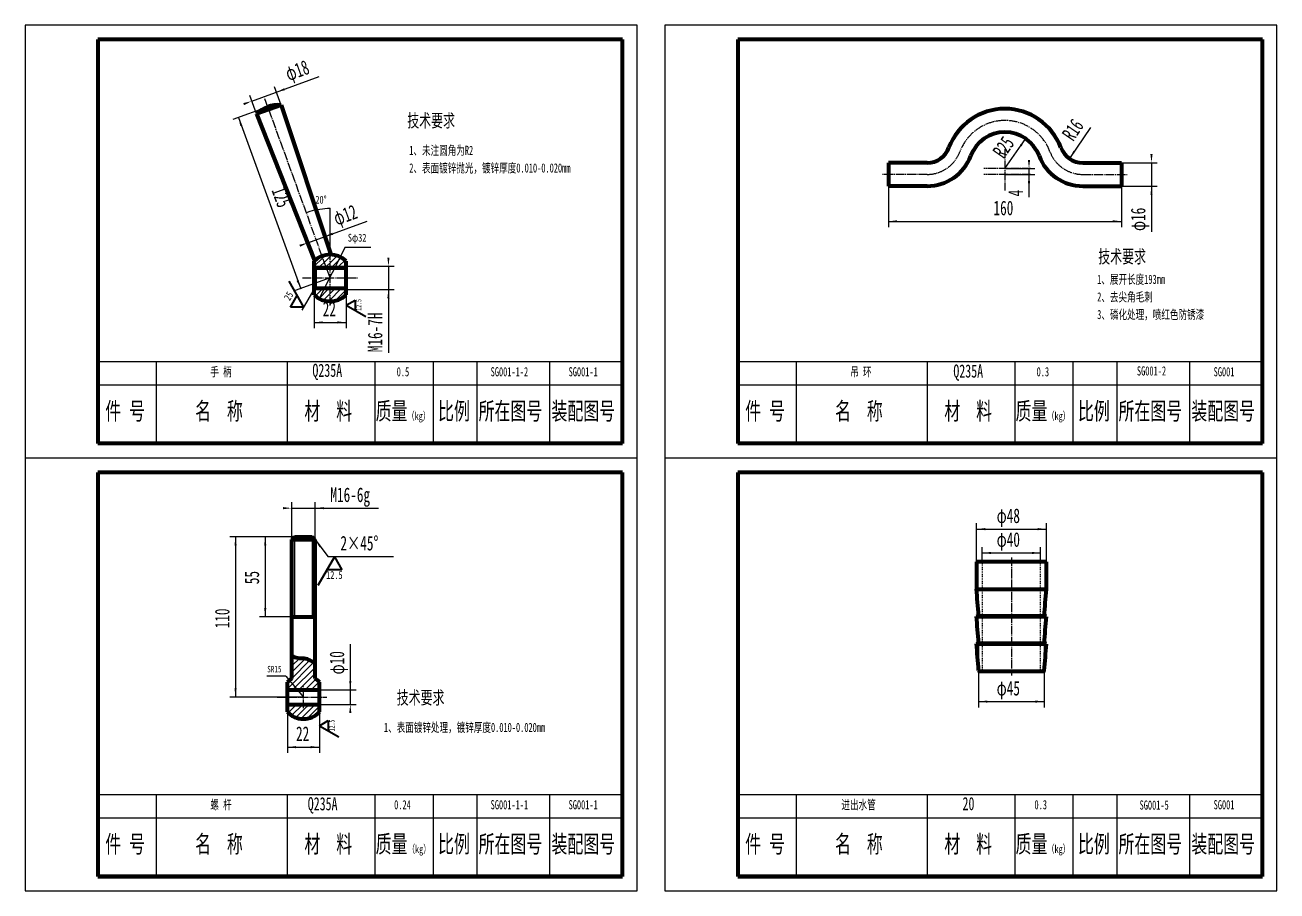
# Model space of a CAD drawing. Header units: millimetres. Extents: x 1710 to 11795, y -473 to 5548.
# Drawn here: x 6497 to 10793, y 2568 to 5538 of the extents above; entities that cross this region are included whole.
import ezdxf

# ---------------------------------------------------------------- set-up
doc = ezdxf.new("R2010")
doc.units = ezdxf.units.MM
doc.linetypes.add('EB_DASH', pattern=[6, 3, -3])
doc.linetypes.add('EB_DASHDOT', pattern=[39, 30, -3, 3, -3])
for name, color, linetype, lineweight in [('CAXA0', 7, 'Continuous', 70), ('CAXA1', 1, 'EB_DASHDOT', 25), ('CAXA3', 30, 'Continuous', 25), ('CAXA4', 3, 'Continuous', 25), ('CAXA5', 4, 'Continuous', 25)]:
    doc.layers.add(name, color=color, linetype=linetype, lineweight=lineweight)
doc.styles.add('标准', font='', dxfattribs={"width": 0.667})
doc.styles.get('标准').set_extended_font_data('FangSong_GB2312')
doc.dimstyles.new('标准', dxfattribs={"dimtxt": 50, "dimasz": 30, "dimexe": 20, "dimexo": 0, "dimgap": 2.5, "dimtad": 1, "dimdec": 1, "dimdsep": 46, "dimtxsty": '标准', "dimcen": 0, "dimdle": 0.15, "dimclrd": 3, "dimazin": 2, "dimtfac": 1, "dimtdec": 3, "dimtmove": 0, "dimatfit": 1, "dimfxl": 0, "dimtolj": 1, "dimtzin": 0, "dimarcsym": 0})

# ---------------------------------------------------------------- blocks, each defined once
blk = doc.blocks.new('*CAXBLOCK1417')
at = {"layer": 'CAXA0', "linetype": 'Continuous', "lineweight": 25}
for points in [[(7229.2, 5220.8), (7235.9, 5191.3), (7243, 5193.9)], [(7443, 4633.5), (7429.2, 4660.4), (7436.2, 4663)]]:
    blk.add_hatch(color=3, dxfattribs=at).paths.add_polyline_path(points, flags=0)
at = {"layer": 'CAXA0', "color": 0, "linetype": 'Continuous', "lineweight": 25}
for p, q in [((7330.2, 5257.6), (7210.4, 5214)), ((7544, 4670.3), (7424.2, 4626.7))]:
    blk.add_line(p, q, dxfattribs=at)
at = {"layer": 'CAXA0', "color": 3, "linetype": 'Continuous', "lineweight": 25}
blk.add_line((7229.2, 5220.8), (7443, 4633.5), dxfattribs=at)
at = {"layer": 'CAXA0', "color": 0, "linetype": 'Continuous', "lineweight": 25, "insert": (7389.4, 4988.3), "char_height": 50, "attachment_point": 1, "rotation": 290, "style": '标准'}
blk.add_mtext('\\fFangSong_GB2312|b0|i0|p34;125', dxfattribs=at)
blk = doc.blocks.new('CAXBLOCK15')
at = {"layer": 'CAXA0', "color": 0, "linetype": 'Continuous', "lineweight": 25}
for p, q in [((7489.2, 4710.3), (7518.7, 4739.8)), ((7518.7, 4739.8), (7527.5, 4748.5)), ((7524.3, 4724.2), (7544, 4743.8)), ((7544, 4743.8), (7550.2, 4750)), ((7544, 4722.6), (7567.9, 4746.6)), ((7552.8, 4710.3), (7582.8, 4740.2)), ((7574, 4710.3), (7595.4, 4731.6)), ((7489.1, 4710.1), (7489.2, 4710.3)), ((7505.4, 4705.3), (7510.4, 4710.3)), ((7510.4, 4710.3), (7524.3, 4724.2)), ((7526.6, 4705.3), (7530, 4708.7)), ((7530, 4708.7), (7531.6, 4710.3)), ((7531.6, 4710.3), (7544, 4722.6)), ((7547.8, 4705.3), (7552.8, 4710.3)), ((7569, 4705.3), (7574, 4710.3)), ((7590.3, 4705.3), (7595.3, 4710.3)), ((7595.3, 4710.3), (7599, 4714)), ((7489, 4625.2), (7494, 4630.3)), ((7493.3, 4608.3), (7515.3, 4630.3)), ((7494, 4630.3), (7499, 4635.3)), ((7506, 4599.8), (7536.5, 4630.3)), ((7515.3, 4630.3), (7520.3, 4635.3)), ((7521, 4593.6), (7544, 4616.6)), ((7536.5, 4630.3), (7541.5, 4635.3)), ((7544, 4616.6), (7557.7, 4630.3)), ((7544, 4595.3), (7578.9, 4630.3)), ((7557.7, 4630.3), (7562.7, 4635.3)), ((7562.2, 4592.4), (7599, 4629.1)), ((7578.9, 4630.3), (7583.9, 4635.3)), ((7539.1, 4590.4), (7544, 4595.3))]:
    blk.add_line(p, q, dxfattribs=at)
blk = doc.blocks.new('*CAXBLOCK1619')
at = {"layer": 'CAXA0', "linetype": 'Continuous', "lineweight": 25}
for points in [[(7524.5, 4811.6), (7553.9, 4818.3), (7551.4, 4825.4)], [(7468.1, 4791.1), (7441.2, 4777.3), (7438.6, 4784.4)]]:
    blk.add_hatch(color=3, dxfattribs=at).paths.add_polyline_path(points, flags=0)
at = {"layer": 'CAXA0', "color": 3, "linetype": 'Continuous', "lineweight": 25}
blk.add_line((7467.9, 4791), (7671.5, 4865.1), dxfattribs=at)
at = {"layer": 'CAXA0', "color": 0, "linetype": 'Continuous', "lineweight": 25}
for p, q in [((7546.8, 4750.2), (7517.6, 4830.4)), ((7490.4, 4729.7), (7461.2, 4809.9))]:
    blk.add_line(p, q, dxfattribs=at)
at = {"layer": 'CAXA0', "color": 0, "linetype": 'Continuous', "lineweight": 25, "insert": (7549.6, 4896.3), "char_height": 50, "attachment_point": 1, "rotation": 20, "style": '标准'}
blk.add_mtext('\\fFangSong_GB2312|b0|i0|p34;φ12', dxfattribs=at)
blk = doc.blocks.new('*CAXBLOCK1720')
at = {"layer": 'CAXA0', "linetype": 'Continuous', "lineweight": 25}
for points in [[(7359.7, 5307.5), (7389.1, 5314.2), (7386.6, 5321.2)], [(7275.6, 5276.9), (7248.7, 5263.1), (7246.1, 5270.1)]]:
    blk.add_hatch(color=3, dxfattribs=at).paths.add_polyline_path(points, flags=0)
at = {"layer": 'CAXA0', "color": 3, "linetype": 'Continuous', "lineweight": 25}
blk.add_line((7275.5, 5276.8), (7506.7, 5361), dxfattribs=at)
at = {"layer": 'CAXA0', "color": 0, "linetype": 'Continuous', "lineweight": 25}
for p, q in [((7291.6, 5232.9), (7268.8, 5295.7)), ((7375.7, 5263.5), (7352.8, 5326.3))]:
    blk.add_line(p, q, dxfattribs=at)
at = {"layer": 'CAXA0', "color": 0, "linetype": 'Continuous', "lineweight": 25, "insert": (7384.8, 5392.2), "char_height": 50, "attachment_point": 1, "rotation": 20, "style": '标准'}
blk.add_mtext('\\fFangSong_GB2312|b0|i0|p34;φ18', dxfattribs=at)
blk = doc.blocks.new('*CAXBLOCK1821')
at = {"layer": 'CAXA0', "linetype": 'Continuous', "lineweight": 25}
for points in [[(7489, 4517.7), (7519, 4514), (7519, 4521.5)], [(7599, 4517.7), (7569, 4514), (7569, 4521.5)]]:
    blk.add_hatch(color=3, dxfattribs=at).paths.add_polyline_path(points, flags=0)
at = {"layer": 'CAXA0', "color": 0, "linetype": 'Continuous', "lineweight": 25}
for p, q in [((7489, 4612.2), (7489, 4497.7)), ((7599, 4612.2), (7599, 4497.7))]:
    blk.add_line(p, q, dxfattribs=at)
at = {"layer": 'CAXA0', "color": 3, "linetype": 'Continuous', "lineweight": 25}
blk.add_line((7489, 4517.7), (7599, 4517.7), dxfattribs=at)
at = {"layer": 'CAXA0', "color": 0, "linetype": 'Continuous', "lineweight": 25, "insert": (7518.6, 4588.7), "char_height": 50, "attachment_point": 1, "style": '标准'}
blk.add_mtext('\\fFangSong_GB2312|b0|i0|p34;22', dxfattribs=at)
blk = doc.blocks.new('CAXBLOCK19')
at = {"layer": 'CAXA0', "color": 0, "linetype": 'Continuous', "lineweight": 25}
for p, q in [((7397.4, 3260.8), (7488.4, 3351.9)), ((7412.4, 3360.7), (7422.1, 3370.4)), ((7412.4, 3339.4), (7439.6, 3366.7)), ((7412.4, 3318.2), (7459.2, 3365)), ((7412.4, 3297), (7474.8, 3359.5)), ((7415.5, 3257.8), (7492.4, 3334.6)), ((7436.8, 3257.8), (7492.4, 3313.4)), ((7397.4, 3282), (7410, 3294.6)), ((7458, 3257.8), (7494.8, 3294.6)), ((7479.2, 3257.8), (7506.3, 3284.9)), ((7500.4, 3257.8), (7507.4, 3264.7)), ((7397.4, 3197.2), (7408, 3207.8)), ((7400.3, 3178.8), (7429.2, 3207.8)), ((7412.1, 3169.5), (7450.4, 3207.8)), ((7426.3, 3162.4), (7452.4, 3188.5)), ((7452.4, 3188.5), (7471.6, 3207.8)), ((7452.4, 3167.3), (7492.8, 3207.8)), ((7465.1, 3158.8), (7507.4, 3201.1)), ((7443.4, 3158.3), (7452.4, 3167.3))]:
    blk.add_line(p, q, dxfattribs=at)
blk = doc.blocks.new('*CAXBLOCK4245')
at = {"layer": 'CAXA0', "linetype": 'Continuous', "lineweight": 25}
for points in [[(7613.3, 3257.8), (7609.5, 3287.8), (7617, 3287.8)], [(7613.3, 3207.8), (7609.5, 3177.8), (7617, 3177.8)]]:
    blk.add_hatch(color=3, dxfattribs=at).paths.add_polyline_path(points, flags=0)
at = {"layer": 'CAXA0', "color": 3, "linetype": 'Continuous', "lineweight": 25}
blk.add_line((7613.3, 3414.2), (7613.3, 3207.6), dxfattribs=at)
at = {"layer": 'CAXA0', "color": 0, "linetype": 'Continuous', "lineweight": 25}
for p, q in [((7507.4, 3257.8), (7633.3, 3257.8)), ((7507.4, 3207.8), (7633.3, 3207.8))]:
    blk.add_line(p, q, dxfattribs=at)
at = {"layer": 'CAXA0', "color": 0, "linetype": 'Continuous', "lineweight": 25, "insert": (7542.3, 3310.4), "char_height": 50, "attachment_point": 1, "rotation": 90, "style": '标准'}
blk.add_mtext('\\fFangSong_GB2312|b0|i0|p34;φ10', dxfattribs=at)
blk = doc.blocks.new('*CAXBLOCK4346')
at = {"layer": 'CAXA0', "linetype": 'Continuous', "lineweight": 25}
for points in [[(7744.2, 4710.3), (7740.4, 4740.3), (7747.9, 4740.3)], [(7744.2, 4630.3), (7740.4, 4600.3), (7747.9, 4600.3)]]:
    blk.add_hatch(color=3, dxfattribs=at).paths.add_polyline_path(points, flags=0)
at = {"layer": 'CAXA0', "color": 0, "linetype": 'Continuous', "lineweight": 25}
for p, q in [((7599, 4710.3), (7764.2, 4710.3)), ((7599, 4630.3), (7764.2, 4630.3))]:
    blk.add_line(p, q, dxfattribs=at)
at = {"layer": 'CAXA0', "color": 3, "linetype": 'Continuous', "lineweight": 25}
blk.add_line((7744.2, 4710.4), (7744.2, 4413.1), dxfattribs=at)
at = {"layer": 'CAXA0', "color": 0, "linetype": 'Continuous', "lineweight": 25, "insert": (7673.2, 4415.6), "char_height": 50, "attachment_point": 1, "rotation": 90, "style": '标准'}
blk.add_mtext('\\fFangSong_GB2312|b0|i0|p34;M16-7H', dxfattribs=at)
blk = doc.blocks.new('*CAXBLOCK4548')
at = {"layer": 'CAXA0', "linetype": 'Continuous', "lineweight": 25}
blk.add_hatch(color=3, dxfattribs=at).paths.add_polyline_path([(9930.8, 5148.2), (9916.8, 5121.4), (9910.6, 5125.6)], flags=0)
at = {"layer": 'CAXA0', "color": 3, "linetype": 'Continuous', "lineweight": 25}
blk.add_line((9859.6, 5045.4), (9930.8, 5148.2), dxfattribs=at)
at = {"layer": 'CAXA0', "color": 0, "linetype": 'Continuous', "lineweight": 25, "insert": (9814.5, 5105), "char_height": 50, "attachment_point": 1, "rotation": 55.2705, "style": '标准'}
blk.add_mtext('\\fFangSong_GB2312|b0|i0|p34;R25', dxfattribs=at)
blk = doc.blocks.new('*CAXBLOCK4649')
at = {"layer": 'CAXA0', "linetype": 'Continuous', "lineweight": 25}
for points in [[(10362.4, 5065.4), (10358.7, 5095.4), (10366.2, 5095.4)], [(10362.4, 4985.4), (10358.7, 4955.4), (10366.2, 4955.4)]]:
    blk.add_hatch(color=3, dxfattribs=at).paths.add_polyline_path(points, flags=0)
at = {"layer": 'CAXA0', "color": 0, "linetype": 'Continuous', "lineweight": 25}
for p, q in [((10259.6, 5065.4), (10382.4, 5065.4)), ((10259.6, 4985.4), (10382.4, 4985.4))]:
    blk.add_line(p, q, dxfattribs=at)
at = {"layer": 'CAXA0', "color": 3, "linetype": 'Continuous', "lineweight": 25}
blk.add_line((10362.4, 5065.6), (10362.4, 4828.9), dxfattribs=at)
at = {"layer": 'CAXA0', "color": 0, "linetype": 'Continuous', "lineweight": 25, "insert": (10291.4, 4831.4), "char_height": 50, "attachment_point": 1, "rotation": 90, "style": '标准'}
blk.add_mtext('\\fFangSong_GB2312|b0|i0|p34;φ16', dxfattribs=at)
blk = doc.blocks.new('*CAXBLOCK4750')
at = {"layer": 'CAXA0', "linetype": 'Continuous', "lineweight": 25}
for points in [[(9459.6, 4864.4), (9489.6, 4860.7), (9489.6, 4868.2)], [(10259.6, 4864.4), (10229.6, 4860.7), (10229.6, 4868.2)]]:
    blk.add_hatch(color=3, dxfattribs=at).paths.add_polyline_path(points, flags=0)
at = {"layer": 'CAXA0', "color": 0, "linetype": 'Continuous', "lineweight": 25}
for p, q in [((9459.6, 4985.4), (9459.6, 4844.4)), ((10259.6, 4985.4), (10259.6, 4844.4))]:
    blk.add_line(p, q, dxfattribs=at)
at = {"layer": 'CAXA0', "color": 3, "linetype": 'Continuous', "lineweight": 25}
blk.add_line((9459.6, 4864.4), (10259.6, 4864.4), dxfattribs=at)
at = {"layer": 'CAXA0', "color": 0, "linetype": 'Continuous', "lineweight": 25, "insert": (9820.3, 4935.4), "char_height": 50, "attachment_point": 1, "style": '标准'}
blk.add_mtext('\\fFangSong_GB2312|b0|i0|p34;160', dxfattribs=at)
blk = doc.blocks.new('*CAXBLOCK8588')
at = {"layer": 'CAXA4', "linetype": 'Continuous', "lineweight": 25}
for points in [[(7219.6, 3782.8), (7215.8, 3752.8), (7223.3, 3752.8)], [(7219.6, 3232.8), (7215.8, 3262.8), (7223.3, 3262.8)]]:
    blk.add_hatch(color=3, dxfattribs=at).paths.add_polyline_path(points, flags=0)
at = {"layer": 'CAXA4', "color": 0, "linetype": 'Continuous', "lineweight": 25}
for p, q in [((7422.4, 3782.8), (7199.6, 3782.8)), ((7452.4, 3232.8), (7199.6, 3232.8))]:
    blk.add_line(p, q, dxfattribs=at)
at = {"layer": 'CAXA4', "color": 3, "linetype": 'Continuous', "lineweight": 25}
blk.add_line((7219.6, 3782.8), (7219.6, 3232.8), dxfattribs=at)
at = {"layer": 'CAXA4', "color": 0, "linetype": 'Continuous', "lineweight": 25, "insert": (7148.6, 3468.5), "char_height": 50, "attachment_point": 1, "rotation": 90, "style": '标准'}
blk.add_mtext('\\fFangSong_GB2312|b0|i0|p34;110', dxfattribs=at)
blk = doc.blocks.new('*CAXBLOCK8689')
at = {"layer": 'CAXA4', "linetype": 'Continuous', "lineweight": 25}
for points in [[(7321.4, 3782.8), (7317.6, 3752.8), (7325.1, 3752.8)], [(7321.4, 3507.8), (7317.6, 3537.8), (7325.1, 3537.8)]]:
    blk.add_hatch(color=3, dxfattribs=at).paths.add_polyline_path(points, flags=0)
at = {"layer": 'CAXA4', "color": 0, "linetype": 'Continuous', "lineweight": 25}
for p, q in [((7422.4, 3782.8), (7301.4, 3782.8)), ((7412.4, 3507.8), (7301.4, 3507.8))]:
    blk.add_line(p, q, dxfattribs=at)
at = {"layer": 'CAXA4', "color": 3, "linetype": 'Continuous', "lineweight": 25}
blk.add_line((7321.4, 3782.8), (7321.4, 3507.8), dxfattribs=at)
at = {"layer": 'CAXA4', "color": 0, "linetype": 'Continuous', "lineweight": 25, "insert": (7250.4, 3619.9), "char_height": 50, "attachment_point": 1, "rotation": 90, "style": '标准'}
blk.add_mtext('\\fFangSong_GB2312|b0|i0|p34;55', dxfattribs=at)
blk = doc.blocks.new('*CAXBLOCK8790')
at = {"layer": 'CAXA4', "linetype": 'Continuous', "lineweight": 25}
for points in [[(7412.4, 3880.7), (7382.4, 3876.9), (7382.4, 3884.4)], [(7492.4, 3880.7), (7522.4, 3876.9), (7522.4, 3884.4)]]:
    blk.add_hatch(color=3, dxfattribs=at).paths.add_polyline_path(points, flags=0)
at = {"layer": 'CAXA4', "color": 3, "linetype": 'Continuous', "lineweight": 25}
blk.add_line((7412.2, 3880.7), (7709.5, 3880.7), dxfattribs=at)
at = {"layer": 'CAXA4', "color": 0, "linetype": 'Continuous', "lineweight": 25}
for p, q in [((7412.4, 3772.8), (7412.4, 3900.7)), ((7492.4, 3772.8), (7492.4, 3900.7))]:
    blk.add_line(p, q, dxfattribs=at)
at = {"layer": 'CAXA4', "color": 0, "linetype": 'Continuous', "lineweight": 25, "insert": (7545, 3951.7), "char_height": 50, "attachment_point": 1, "style": '标准'}
blk.add_mtext('\\fFangSong_GB2312|b0|i0|p34;M16-6g', dxfattribs=at)
blk = doc.blocks.new('*CAXBLOCK8891')
at = {"layer": 'CAXA4', "linetype": 'Continuous', "lineweight": 25}
blk.add_hatch(color=3, dxfattribs=at).paths.add_polyline_path([(7492.4, 3772.8), (7507.6, 3746.6), (7513.5, 3751.2)], flags=0)
at = {"layer": 'CAXA4', "color": 3, "linetype": 'Continuous', "lineweight": 25}
for p, q in [((7492.4, 3772.8), (7536.6, 3714.7)), ((7536.6, 3714.7), (7761.8, 3714.7))]:
    blk.add_line(p, q, dxfattribs=at)
at = {"layer": 'CAXA4', "color": 0, "linetype": 'Continuous', "lineweight": 25, "insert": (7579.4, 3785.7), "char_height": 50, "attachment_point": 1, "style": '标准'}
blk.add_mtext('\\fFangSong_GB2312|b0|i0|p34;2×45{%%D}', dxfattribs=at)
blk = doc.blocks.new('*CAXBLOCK8992')
at = {"layer": 'CAXA4', "linetype": 'Continuous', "lineweight": 25}
for points in [[(7397.4, 3061), (7427.4, 3057.2), (7427.4, 3064.7)], [(7507.4, 3061), (7477.4, 3057.2), (7477.4, 3064.7)]]:
    blk.add_hatch(color=3, dxfattribs=at).paths.add_polyline_path(points, flags=0)
at = {"layer": 'CAXA4', "color": 0, "linetype": 'Continuous', "lineweight": 25}
for p, q in [((7507.4, 3283.7), (7507.4, 3041)), ((7397.4, 3181.8), (7397.4, 3041))]:
    blk.add_line(p, q, dxfattribs=at)
at = {"layer": 'CAXA4', "color": 3, "linetype": 'Continuous', "lineweight": 25}
blk.add_line((7397.4, 3061), (7507.4, 3061), dxfattribs=at)
at = {"layer": 'CAXA4', "color": 0, "linetype": 'Continuous', "lineweight": 25, "insert": (7427, 3132), "char_height": 50, "attachment_point": 1, "style": '标准'}
blk.add_mtext('\\fFangSong_GB2312|b0|i0|p34;22', dxfattribs=at)
blk = doc.blocks.new('*CAXBLOCK9093')
at = {"layer": 'CAXA4', "linetype": 'Continuous', "lineweight": 25}
for points in [[(9761.9, 3808.7), (9791.9, 3805), (9791.9, 3812.5)], [(10001.9, 3808.7), (9971.9, 3805), (9971.9, 3812.5)]]:
    blk.add_hatch(color=3, dxfattribs=at).paths.add_polyline_path(points, flags=0)
at = {"layer": 'CAXA4', "color": 0, "linetype": 'Continuous', "lineweight": 25}
for p, q in [((9761.9, 3696.2), (9761.9, 3828.7)), ((10001.9, 3696.2), (10001.9, 3828.7))]:
    blk.add_line(p, q, dxfattribs=at)
at = {"layer": 'CAXA4', "color": 3, "linetype": 'Continuous', "lineweight": 25}
blk.add_line((9761.9, 3808.7), (10001.9, 3808.7), dxfattribs=at)
at = {"layer": 'CAXA4', "color": 0, "linetype": 'Continuous', "lineweight": 25, "insert": (9831.2, 3879.7), "char_height": 50, "attachment_point": 1, "style": '标准'}
blk.add_mtext('\\fFangSong_GB2312|b0|i0|p34;φ48', dxfattribs=at)
blk = doc.blocks.new('*CAXBLOCK9194')
at = {"layer": 'CAXA4', "linetype": 'Continuous', "lineweight": 25}
for points in [[(9781.9, 3727.1), (9811.9, 3723.3), (9811.9, 3730.8)], [(9981.9, 3727.1), (9951.9, 3723.3), (9951.9, 3730.8)]]:
    blk.add_hatch(color=3, dxfattribs=at).paths.add_polyline_path(points, flags=0)
at = {"layer": 'CAXA4', "color": 0, "linetype": 'Continuous', "lineweight": 25}
for p, q in [((9781.9, 3696.2), (9781.9, 3747.1)), ((9981.9, 3696.2), (9981.9, 3747.1))]:
    blk.add_line(p, q, dxfattribs=at)
at = {"layer": 'CAXA4', "color": 3, "linetype": 'Continuous', "lineweight": 25}
blk.add_line((9781.9, 3727.1), (9981.9, 3727.1), dxfattribs=at)
at = {"layer": 'CAXA4', "color": 0, "linetype": 'Continuous', "lineweight": 25, "insert": (9831.2, 3798.1), "char_height": 50, "attachment_point": 1, "style": '标准'}
blk.add_mtext('\\fFangSong_GB2312|b0|i0|p34;φ40', dxfattribs=at)
blk = doc.blocks.new('*CAXBLOCK9295')
at = {"layer": 'CAXA4', "linetype": 'Continuous', "lineweight": 25}
for points in [[(9769.4, 3217.2), (9799.4, 3213.5), (9799.4, 3221)], [(9994.4, 3217.2), (9964.4, 3213.5), (9964.4, 3221)]]:
    blk.add_hatch(color=3, dxfattribs=at).paths.add_polyline_path(points, flags=0)
at = {"layer": 'CAXA4', "color": 0, "linetype": 'Continuous', "lineweight": 25}
for p, q in [((9769.4, 3417.5), (9769.4, 3197.2)), ((9994.4, 3417.5), (9994.4, 3197.2))]:
    blk.add_line(p, q, dxfattribs=at)
at = {"layer": 'CAXA4', "color": 3, "linetype": 'Continuous', "lineweight": 25}
blk.add_line((9769.4, 3217.2), (9994.4, 3217.2), dxfattribs=at)
at = {"layer": 'CAXA4', "color": 0, "linetype": 'Continuous', "lineweight": 25, "insert": (9831.2, 3288.2), "char_height": 50, "attachment_point": 1, "style": '标准'}
blk.add_mtext('\\fFangSong_GB2312|b0|i0|p34;φ45', dxfattribs=at)
blk = doc.blocks.new('*CAXBLOCK9396')
at = {"layer": 'CAXA4', "linetype": 'Continuous', "lineweight": 25}
for points in [[(9942.2, 5045.4), (9945.9, 5075.4), (9938.4, 5075.4)], [(9942.2, 5025.4), (9945.9, 4995.4), (9938.4, 4995.4)]]:
    blk.add_hatch(color=3, dxfattribs=at).paths.add_polyline_path(points, flags=0)
at = {"layer": 'CAXA4', "color": 0, "linetype": 'Continuous', "lineweight": 25}
for p, q in [((9859.6, 5045.4), (9962.2, 5045.4)), ((9859.6, 5025.4), (9962.2, 5025.4))]:
    blk.add_line(p, q, dxfattribs=at)
at = {"layer": 'CAXA4', "color": 3, "linetype": 'Continuous', "lineweight": 25}
blk.add_line((9942.2, 4947.5), (9942.2, 5045.6), dxfattribs=at)
at = {"layer": 'CAXA4', "color": 0, "linetype": 'Continuous', "lineweight": 25, "insert": (9871.2, 4950), "char_height": 50, "attachment_point": 1, "rotation": 90, "style": '标准'}
blk.add_mtext('\\fFangSong_GB2312|b0|i0|p34;4', dxfattribs=at)
blk = doc.blocks.new('*CAXBLOCK9497')
at = {"layer": 'CAXA4', "linetype": 'Continuous', "lineweight": 25}
blk.add_hatch(color=3, dxfattribs=at).paths.add_polyline_path([(10080.9, 5079.7), (10094.6, 5106.6), (10100.8, 5102.4)], flags=0)
at = {"layer": 'CAXA4', "color": 3, "linetype": 'Continuous', "lineweight": 25}
blk.add_line((10153.3, 5186.6), (10080.9, 5079.7), dxfattribs=at)
at = {"layer": 'CAXA4', "color": 0, "linetype": 'Continuous', "lineweight": 25, "insert": (10052.5, 5164.4), "char_height": 50, "attachment_point": 1, "rotation": 55.9, "style": '标准'}
blk.add_mtext('\\fFangSong_GB2312|b0|i0|p34;R16', dxfattribs=at)

msp = doc.modelspace()

# ---------------------------------------------------------------- hatches: boundary and pattern name
at = {"layer": 'CAXA4', "linetype": 'Continuous', "lineweight": 25}
for points in [[(7462.59, 4893.87), (7470.76, 4897.86), (7471.45, 4895.72)], [(7543.98, 4908.22), (7534.94, 4909.18), (7535.03, 4906.93)], [(7578.67, 4742.37), (7579, 4743.32), (7579.23, 4743.21)], [(7506.74, 4599.44), (7506.18, 4598.61), (7506.41, 4598.5)], [(7404.54, 3289.69), (7397.92, 3295.9), (7399.65, 3297.33)]]:
    msp.add_hatch(color=3, dxfattribs=at).paths.add_polyline_path(points, flags=0)

# ---------------------------------------------------------------- linework, layer by layer
at = {"layer": 'CAXA0', "linetype": 'Continuous', "lineweight": 70}
for p, q in [((8547.22, 5487.74), (6747.22, 5487.74)), ((6747.22, 5487.74), (6747.22, 4102.74)), ((8547.22, 4102.74), (8547.22, 5487.74)), ((10742.98, 5487.74), (8942.98, 5487.74)), ((8942.98, 5487.74), (8942.98, 4102.74)), ((10742.98, 4102.74), (10742.98, 5487.74)), ((8547.22, 4102.74), (6747.22, 4102.74)), ((10742.98, 4102.74), (8942.98, 4102.74)), ((10742.98, 4102.74), (8942.98, 4102.74)), ((6747.22, 4002.74), (6747.22, 2617.74)), ((8547.22, 4002.74), (6747.22, 4002.74)), ((8547.22, 2617.74), (8547.22, 4002.74)), ((8942.98, 4002.74), (8942.98, 2617.74)), ((10742.98, 4002.74), (8942.98, 4002.74)), ((10742.98, 2617.74), (10742.98, 4002.74)), ((6747.22, 2617.74), (8547.22, 2617.74)), ((8547.22, 2617.74), (6747.22, 2617.74)), ((8942.98, 2617.74), (10742.98, 2617.74)), ((10742.98, 2617.74), (8942.98, 2617.74))]:
    msp.add_line(p, q, dxfattribs=at)
at = {"layer": 'CAXA0'}
for p, q in [((7375.67, 5263.47), (7291.61, 5232.88)), ((7375.67, 5263.47), (7546.81, 4750.21)), ((7291.61, 5232.88), (7490.43, 4729.69)), ((9592.69, 5065.42), (9459.57, 5065.42)), ((9459.57, 5065.42), (9459.57, 4985.42)), ((10126.45, 5065.42), (10259.57, 5065.42)), ((10259.57, 5065.42), (10259.57, 4985.42)), ((9592.69, 4985.42), (9459.57, 4985.42)), ((10126.45, 4985.42), (10259.57, 4985.42)), ((7488.98, 4612.17), (7488.98, 4728.36)), ((7598.98, 4612.17), (7598.98, 4728.36)), ((7488.98, 4710.26), (7491.87, 4705.26)), ((7491.87, 4705.26), (7598.98, 4705.26)), ((7491.87, 4705.26), (7491.87, 4635.26)), ((7488.98, 4630.26), (7491.87, 4635.26)), ((7491.87, 4635.26), (7598.98, 4635.26)), ((7422.38, 3782.75), (7412.38, 3772.75)), ((7422.38, 3782.75), (7482.38, 3782.75)), ((7492.38, 3772.75), (7482.38, 3782.75)), ((7412.38, 3296.2), (7412.38, 3772.75)), ((7412.38, 3772.75), (7492.38, 3772.75)), ((7492.38, 3296.2), (7492.38, 3772.75)), ((10001.92, 3696.24), (9761.92, 3696.24)), ((9761.92, 3696.24), (9761.92, 3671.24)), ((10001.92, 3671.24), (10001.92, 3696.24)), ((9761.92, 3671.24), (9761.92, 3602.49)), ((10001.92, 3602.49), (10001.92, 3671.24)), ((9761.92, 3602.49), (10001.92, 3602.49)), ((7412.38, 3507.75), (7492.38, 3507.75)), ((9761.92, 3508.74), (10001.92, 3508.74)), ((9769.42, 3511.24), (9994.42, 3511.24)), ((9761.92, 3414.99), (10001.92, 3414.99)), ((9769.42, 3417.49), (9994.42, 3417.49)), ((9771.73, 3321.24), (9992.11, 3321.24)), ((7397.38, 3181.76), (7397.38, 3283.74)), ((7507.38, 3181.76), (7507.38, 3283.74)), ((7397.38, 3257.75), (7507.38, 3257.75)), ((7397.38, 3207.75), (7507.38, 3207.75))]:
    msp.add_line(p, q, dxfattribs=at)
at = {"layer": 'CAXA0', "color": 192, "linetype": 'EB_DASH', "lineweight": 25}
for p, q in [((9781.92, 3696.24), (9781.92, 3321.24)), ((9981.92, 3321.24), (9981.92, 3696.24))]:
    msp.add_line(p, q, dxfattribs=at)
at = {"layer": 'CAXA0'}
for centre, radius, start, end in [((7366.14, 5158.88), 105.03, 84.79469, 135.20531), ((9859.57, 5045.42), 205, 90, 159.45902), ((9859.57, 5045.42), 205, 20.54098, 90), ((9859.57, 5045.42), 125, 90, 159.45902), ((9859.57, 5045.42), 125, 20.54098, 90), ((9592.69, 5145.42), 80, 270, 339.45902), ((10126.45, 5145.42), 80, 200.54098, 270), ((9592.69, 5145.42), 160, 270, 339.45902), ((10126.45, 5145.42), 160, 200.54098, 270), ((7543.98, 4670.26), 80, 46.56746, 133.43254), ((7543.98, 4670.26), 80, 226.56746, 313.43254), ((9771.73, 3323.74), 2.5, 184.57392, 270), ((9992.11, 3323.74), 2.5, 270, 355.42608), ((7452.38, 3232.75), 75, 122.23095, 137.16657), ((7452.38, 3232.75), 75, 42.83343, 57.76905), ((7452.38, 3232.75), 75, 222.83343, 317.16657)]:
    msp.add_arc(centre, radius, start, end, dxfattribs=at)
for points in [[(9769.42, 3511.24), (9766.92, 3541.65), (9764.42, 3572.07), (9761.92, 3602.49)], [(9994.42, 3511.24), (9996.92, 3541.65), (9999.42, 3572.07), (10001.92, 3602.49)], [(9761.92, 3508.74), (9764.42, 3509.57), (9766.92, 3510.4), (9769.42, 3511.24)], [(9769.42, 3417.49), (9766.92, 3447.9), (9764.42, 3478.32), (9761.92, 3508.74)], [(10001.92, 3508.74), (9999.42, 3509.57), (9996.92, 3510.4), (9994.42, 3511.24)], [(9994.42, 3417.49), (9996.92, 3447.9), (9999.42, 3478.32), (10001.92, 3508.74)], [(9761.92, 3414.99), (9764.42, 3415.82), (9766.92, 3416.65), (9769.42, 3417.49)], [(9769.24, 3323.54), (9766.8, 3354.02), (9764.36, 3384.5), (9761.92, 3414.99)], [(10001.92, 3414.99), (9999.42, 3415.82), (9996.92, 3416.65), (9994.42, 3417.49)], [(9994.6, 3323.54), (9997.04, 3354.02), (9999.48, 3384.5), (10001.92, 3414.99)]]:
    msp.add_open_spline(points, degree=3, dxfattribs=at)
msp.add_open_spline([(7412.38, 3375.12), (7418.91, 3371.38), (7432.42, 3365.35), (7452.17, 3367.48), (7472.4, 3361.3), (7485.14, 3354.56), (7492.38, 3349.11)], degree=3, knots=[0, 0, 0, 0, 22.6629277, 42.7455734, 58.3151372, 85.5848069, 85.5848069, 85.5848069, 85.5848069], dxfattribs=at)
at = {"layer": 'CAXA1'}
for p, q in [((7543.98, 4670.26), (7318.96, 5288.5)), ((9947.26, 5045.42), (9787.42, 5045.42))]:
    msp.add_line(p, q, dxfattribs=at)
at = {"layer": 'CAXA1', "linetype": 'EB_DASHDOT', "lineweight": 25}
for p, q in [((9859.57, 5112.1), (9859.57, 4970.42)), ((9592.69, 5025.42), (9438.72, 5025.42)), ((9947.26, 5025.42), (9787.42, 5025.42)), ((10126.45, 5025.42), (10280.42, 5025.42)), ((7543.98, 4575.26), (7543.98, 4758.69)), ((7448.98, 4670.26), (7638.98, 4670.26)), ((9881.92, 3711.24), (9881.92, 3306.24)), ((7452.38, 3194.31), (7452.38, 3269.6)), ((7362.38, 3232.75), (7532.31, 3232.75))]:
    msp.add_line(p, q, dxfattribs=at)
at = {"layer": 'CAXA1'}
for centre, radius, start, end in [((9859.57, 5045.42), 165, 90, 159.45902), ((9859.57, 5045.42), 165, 20.54098, 90), ((9592.69, 5145.42), 120, 270, 339.45902), ((10126.45, 5145.42), 120, 200.54098, 270)]:
    msp.add_arc(centre, radius, start, end, dxfattribs=at)
at = {"layer": 'CAXA3', "linetype": 'Continuous', "lineweight": 25}
for p, q in [((6497.22, 5537.74), (6497.22, 2567.74)), ((8597.22, 5537.74), (6497.22, 5537.74)), ((8597.22, 2567.74), (8597.22, 5537.74)), ((8692.98, 5537.74), (8692.98, 2567.74)), ((10792.98, 5537.74), (8692.98, 5537.74)), ((10792.98, 2567.74), (10792.98, 5537.74)), ((8547.22, 4382.74), (6747.22, 4382.74)), ((6747.22, 4382.74), (6747.22, 4102.74)), ((6947.22, 4382.74), (6947.22, 4102.74)), ((7397.22, 4382.74), (7397.22, 4102.74)), ((7697.22, 4382.74), (7697.22, 4102.74)), ((7897.22, 4382.74), (7897.22, 4102.74)), ((8047.22, 4382.74), (8047.22, 4102.74)), ((8297.22, 4382.74), (8297.22, 4102.74)), ((8547.22, 4102.74), (8547.22, 4382.74)), ((10742.98, 4382.74), (8942.98, 4382.74)), ((8942.98, 4382.74), (8942.98, 4102.74)), ((9142.98, 4382.74), (9142.98, 4102.74)), ((9592.98, 4382.74), (9592.98, 4102.74)), ((9892.98, 4382.74), (9892.98, 4102.74)), ((10092.98, 4382.74), (10092.98, 4102.74)), ((10242.98, 4382.74), (10242.98, 4102.74)), ((10492.98, 4382.74), (10492.98, 4102.74)), ((10742.98, 4102.74), (10742.98, 4382.74)), ((8547.22, 4302.74), (6747.22, 4302.74)), ((10742.98, 4302.74), (8942.98, 4302.74)), ((6747.22, 4102.74), (8547.22, 4102.74)), ((8942.98, 4102.74), (10742.98, 4102.74)), ((8597.22, 4052.74), (6497.22, 4052.74)), ((10792.98, 4052.74), (8692.98, 4052.74)), ((8547.22, 2897.74), (6747.22, 2897.74)), ((6747.22, 2897.74), (6747.22, 2617.74)), ((6947.22, 2897.74), (6947.22, 2617.74)), ((7397.22, 2897.74), (7397.22, 2617.74)), ((7697.22, 2897.74), (7697.22, 2617.74)), ((7897.22, 2897.74), (7897.22, 2617.74)), ((8047.22, 2897.74), (8047.22, 2617.74)), ((8297.22, 2897.74), (8297.22, 2617.74)), ((8547.22, 2617.74), (8547.22, 2897.74)), ((10742.98, 2897.74), (8942.98, 2897.74)), ((8942.98, 2897.74), (8942.98, 2617.74)), ((9142.98, 2897.74), (9142.98, 2617.74)), ((9592.98, 2897.74), (9592.98, 2617.74)), ((9892.98, 2897.74), (9892.98, 2617.74)), ((10092.98, 2897.74), (10092.98, 2617.74)), ((10242.98, 2897.74), (10242.98, 2617.74)), ((10492.98, 2897.74), (10492.98, 2617.74)), ((10742.98, 2617.74), (10742.98, 2897.74)), ((8547.22, 2817.74), (6747.22, 2817.74)), ((10742.98, 2817.74), (8942.98, 2817.74)), ((6747.22, 2617.74), (8547.22, 2617.74)), ((8942.98, 2617.74), (10742.98, 2617.74)), ((6497.22, 2567.74), (8597.22, 2567.74)), ((8692.98, 2567.74), (10792.98, 2567.74))]:
    msp.add_line(p, q, dxfattribs=at)
at = {"layer": 'CAXA3'}
for p, q in [((7488.98, 4710.26), (7598.98, 4710.26)), ((7488.98, 4630.26), (7598.98, 4630.26)), ((7422.38, 3782.75), (7422.38, 3507.75)), ((7482.38, 3782.75), (7482.38, 3507.75))]:
    msp.add_line(p, q, dxfattribs=at)
at = {"layer": 'CAXA3', "color": 3}
msp.add_line((7448.18, 4559.59), (7488.98, 4630.26), dxfattribs=at)
at = {"layer": 'CAXA4', "linetype": 'Continuous', "lineweight": 25}
for p, q in [((7543.98, 4758.69), (7543.98, 4909.12)), ((7579.94, 4741.73), (7578.22, 4742.59)), ((7508.02, 4598.8), (7506.3, 4599.67)), ((7412.38, 3296.2), (7401.08, 3286.82))]:
    msp.add_line(p, q, dxfattribs=at)
at = {"layer": 'CAXA4', "color": 3, "linetype": 'Continuous', "lineweight": 25}
for p, q in [((7595.26, 4775.34), (7506.68, 4599.31)), ((7595.26, 4775.34), (7683.98, 4775.34)), ((7392.26, 3304.48), (7327.13, 3304.48)), ((7392.26, 3304.48), (7452.43, 3232))]:
    msp.add_line(p, q, dxfattribs=at)
at = {"layer": 'CAXA4', "color": 3, "linetype": 'Continuous', "lineweight": 35}
for p, q in [((7454.38, 4570.33), (7403.29, 4658.82)), ((7407.94, 4570.33), (7431.16, 4610.56)), ((7454.38, 4570.33), (7407.94, 4570.33)), ((7599.49, 4577.03), (7629.83, 4594.55)), ((7599.49, 4577.03), (7666.24, 4538.5)), ((7629.83, 4594.55), (7629.83, 4559.52)), ((7558.65, 3714), (7502, 3615.88)), ((7558.65, 3714), (7584.4, 3669.4)), ((7584.4, 3669.4), (7532.9, 3669.4)), ((7507.39, 3134.53), (7537.73, 3152.05)), ((7537.73, 3152.05), (7537.73, 3117.02)), ((7507.39, 3134.53), (7574.14, 3096))]:
    msp.add_line(p, q, dxfattribs=at)
at = {"layer": 'CAXA4', "color": 3, "linetype": 'Continuous', "lineweight": 25}
for start, end in [(107.11859, 110), (90, 107.11859)]:
    msp.add_arc((7543.98, 4670.26), 237.96, start, end, dxfattribs=at)

# ---------------------------------------------------------------- block references
at = {"layer": 'CAXA4'}
for name in ['*CAXBLOCK9497', '*CAXBLOCK4548', '*CAXBLOCK8891']:
    msp.add_blockref(name, (0, 0), dxfattribs=at)
at = {"layer": 'CAXA5'}
for name in ['CAXBLOCK15', 'CAXBLOCK19']:
    msp.add_blockref(name, (0, 0), dxfattribs=at)

# ---------------------------------------------------------------- texts
at = {"layer": 'CAXA4', "linetype": 'Continuous', "lineweight": 25, "attachment_point": 1, "style": '标准'}
for s, insert, char_height in [('\\fFangSong_GB2312|b0|i0|p34;技术要求', (7808.73, 5232.68), 45), ('\\fFangSong_GB2312|b0|i0|p34;1、未注圆角为R2', (7815.64, 5123.8), 31.5), ('\\fFangSong_GB2312|b0|i0|p34;2、表面镀锌抛光，镀锌厚度0.010-0.020mm', (7815.64, 5063.39), 31.5), ('\\fFangSong_GB2312|b0|i0|p34;20{%%D}', (7493.63, 4952.17), 27), ('\\fFangSong_GB2312|b0|i0|p34;Sφ32', (7604.91, 4821.85), 27), ('\\fFangSong_GB2312|b0|i0|p34;技术要求', (10179.76, 4766.3), 45), ('\\fFangSong_GB2312|b0|i0|p34;1、展开长度193mm', (10176.07, 4681.49), 31.5), ('\\fFangSong_GB2312|b0|i0|p34;2、去尖角毛刺', (10176.07, 4621.07), 31.5), ('\\fFangSong_GB2312|b0|i0|p34;3、磷化处理，喷红色防锈漆', (10176.07, 4560.66), 31.5), ('\\fFangSong_GB2312|b0|i0|p34;手 柄', (7133.09, 4364.32), 31.5), ('\\fFangSong_GB2312|b0|i0|p34;Q235A', (7483.3, 4376.07), 45), ('\\fFangSong_GB2312|b0|i0|p34;0.5', (7772.48, 4364.32), 31.5), ('\\fFangSong_GB2312|b0|i0|p34;SG001-1-2', (8094.85, 4364.32), 31.5), ('\\fFangSong_GB2312|b0|i0|p34;SG001-1', (8362.4, 4364.32), 31.5), ('\\fFangSong_GB2312|b0|i0|p34;吊 环', (9328.85, 4364.32), 31.5), ('\\fFangSong_GB2312|b0|i0|p34;Q235A', (9682.58, 4373.57), 45), ('\\fFangSong_GB2312|b0|i0|p34;0.3', (9968.24, 4364.32), 31.5), ('\\fFangSong_GB2312|b0|i0|p34;SG001-2', (10312.53, 4367.23), 31.5), ('\\fFangSong_GB2312|b0|i0|p34;SG001', (10575.7, 4364.32), 31.5), ('\\fFangSong_GB2312|b0|i0|p34;名  称', (7080.98, 4243.84), 60), ('\\fFangSong_GB2312|b0|i0|p34;名  称', (9276.74, 4243.84), 60), ('\\fFangSong_GB2312|b0|i0|p34;件 号', (6772.68, 4243.84), 60), ('\\fFangSong_GB2312|b0|i0|p34;材  料', (7455.98, 4243.84), 60), ('\\fFangSong_GB2312|b0|i0|p34;质量', (7700.22, 4243.84), 60), ('\\fFangSong_GB2312|b0|i0|p34;（kg）', (7808.78, 4210.31), 27), ('\\fFangSong_GB2312|b0|i0|p34;比例', (7914.39, 4243.84), 60), ('\\fFangSong_GB2312|b0|i0|p34;所在图号', (8053.56, 4243.84), 60), ('\\fFangSong_GB2312|b0|i0|p34;装配图号', (8303.56, 4243.84), 60), ('\\fFangSong_GB2312|b0|i0|p34;件 号', (8968.45, 4243.84), 60), ('\\fFangSong_GB2312|b0|i0|p34;材  料', (9651.74, 4243.84), 60), ('\\fFangSong_GB2312|b0|i0|p34;质量', (9895.98, 4243.84), 60), ('\\fFangSong_GB2312|b0|i0|p34;（kg）', (10004.55, 4210.31), 27), ('\\fFangSong_GB2312|b0|i0|p34;比例', (10110.16, 4243.84), 60), ('\\fFangSong_GB2312|b0|i0|p34;所在图号', (10249.33, 4243.84), 60), ('\\fFangSong_GB2312|b0|i0|p34;装配图号', (10499.33, 4243.84), 60), ('\\fFangSong_GB2312|b0|i0|p34;12.5', (7530.33, 3664.94), 27.1067), ('\\fFangSong_GB2312|b0|i0|p34;SR15', (7328.26, 3339.8), 22.5), ('\\fFangSong_GB2312|b0|i0|p34;技术要求', (7772.68, 3253.4), 45), ('\\fFangSong_GB2312|b0|i0|p34;1、表面镀锌处理，镀锌厚度0.010-0.020mm', (7728.73, 3144.53), 31.5), ('\\fFangSong_GB2312|b0|i0|p34;螺 杆', (7133.09, 2879.32), 31.5), ('\\fFangSong_GB2312|b0|i0|p34;Q235A', (7467.35, 2889.29), 45), ('\\fFangSong_GB2312|b0|i0|p34;0.24', (7763.71, 2879.32), 31.5), ('\\fFangSong_GB2312|b0|i0|p34;SG001-1-1', (8094.85, 2879.32), 31.5), ('\\fFangSong_GB2312|b0|i0|p34;SG001-1', (8362.4, 2879.32), 31.5), ('\\fFangSong_GB2312|b0|i0|p34;进出水管', (9298.44, 2879.32), 31.5), ('\\fFangSong_GB2312|b0|i0|p34;20', (9714.04, 2889.78), 45), ('\\fFangSong_GB2312|b0|i0|p34;0.3', (9961, 2879.32), 31.5), ('\\fFangSong_GB2312|b0|i0|p34;SG001-5', (10321.6, 2878.1), 31.5), ('\\fFangSong_GB2312|b0|i0|p34;SG001', (10575.7, 2879.32), 31.5), ('\\fFangSong_GB2312|b0|i0|p34;件 号', (6772.68, 2758.84), 60), ('\\fFangSong_GB2312|b0|i0|p34;名  称', (7080.98, 2758.84), 60), ('\\fFangSong_GB2312|b0|i0|p34;材  料', (7455.98, 2758.84), 60), ('\\fFangSong_GB2312|b0|i0|p34;质量', (7700.22, 2758.84), 60), ('\\fFangSong_GB2312|b0|i0|p34;比例', (7914.39, 2758.84), 60), ('\\fFangSong_GB2312|b0|i0|p34;所在图号', (8053.56, 2758.84), 60), ('\\fFangSong_GB2312|b0|i0|p34;装配图号', (8303.56, 2758.84), 60), ('\\fFangSong_GB2312|b0|i0|p34;件 号', (8968.45, 2758.84), 60), ('\\fFangSong_GB2312|b0|i0|p34;名  称', (9276.74, 2758.84), 60), ('\\fFangSong_GB2312|b0|i0|p34;材  料', (9651.74, 2758.84), 60), ('\\fFangSong_GB2312|b0|i0|p34;质量', (9895.98, 2758.84), 60), ('\\fFangSong_GB2312|b0|i0|p34;比例', (10110.16, 2758.84), 60), ('\\fFangSong_GB2312|b0|i0|p34;所在图号', (10249.33, 2758.84), 60), ('\\fFangSong_GB2312|b0|i0|p34;装配图号', (10499.33, 2758.84), 60), ('\\fFangSong_GB2312|b0|i0|p34;（kg）', (7810.19, 2724.75), 27), ('\\fFangSong_GB2312|b0|i0|p34;（kg）', (10004.55, 2725.31), 27)]:
    msp.add_mtext(s, dxfattribs=dict(at, insert=insert, char_height=char_height))
for s, insert, char_height, rotation in [('\\fFangSong_GB2312|b0|i0|p34;25', (7384.04, 4602.87), 24.8894, 60), ('\\fFangSong_GB2312|b0|i0|p34;12.5', (7632.87, 4557.77), 18.4408, 90), ('\\fFangSong_GB2312|b0|i0|p34;12.5', (7540.76, 3115.27), 18.4408, 90)]:
    msp.add_mtext(s, dxfattribs=dict(at, insert=insert, char_height=char_height, rotation=rotation))

# ---------------------------------------------------------------- dimensions: what is measured, and where the dimension line sits
at = {"layer": 'CAXA4'}
for base, p1, p2, angle, text, picture, middle in [((7456.72, 5342.78), (7291.61, 5232.88), (7375.67, 5263.47), 20, '\\fFangSong_GB2312;φ18', '*CAXBLOCK1720', (7444.15, 5377.32)), ((7336.08, 4927.15), (7330.22, 5257.57), (7543.98, 4670.26), 290, '\\fFangSong_GB2312;125', '*CAXBLOCK1417', (7370.62, 4939.72)), ((9942.18, 4961.4), (9859.57, 5025.42), (9859.57, 5045.42), 90, '\\fFangSong_GB2312;4', '*CAXBLOCK9396', (9905.43, 4961.4)), ((10362.43, 4882.13), (10259.57, 5065.42), (10259.57, 4985.42), 90, '\\fFangSong_GB2312;φ16', '*CAXBLOCK4649', (10325.68, 4882.13)), ((7621.52, 4846.94), (7490.43, 4729.69), (7546.81, 4750.21), 20, '\\fFangSong_GB2312;φ12', '*CAXBLOCK1619', (7608.95, 4881.47)), ((7744.15, 4496.63), (7598.98, 4710.26), (7598.98, 4630.26), 270, '\\fFangSong_GB2312;M16-7H', '*CAXBLOCK4346', (7707.4, 4496.63)), ((7219.56, 3507.75), (7422.38, 3782.75), (7452.38, 3232.75), 90, '\\fFangSong_GB2312;110', '*CAXBLOCK8588', (7182.81, 3507.75)), ((7321.36, 3645.25), (7422.38, 3782.75), (7412.38, 3507.75), 90, '\\fFangSong_GB2312;55', '*CAXBLOCK8689', (7284.61, 3645.25)), ((7613.3, 3361.04), (7507.38, 3257.75), (7507.38, 3207.75), 90, '\\fFangSong_GB2312;φ10', '*CAXBLOCK4245', (7576.55, 3361.04))]:
    dim = msp.add_linear_dim(base=base, p1=p1, p2=p2, angle=angle, text=text, dimstyle='标准', dxfattribs=at)
    dim.commit()
    dim.dimension.update_dxf_attribs({"geometry": picture, "text_midpoint": middle})
for base, p1, p2, text, picture, middle in [((9859.57, 4864.44), (9459.57, 4985.42), (10259.57, 4985.42), '\\fFangSong_GB2312;160', '*CAXBLOCK4750', (9859.57, 4901.19)), ((7543.98, 4517.71), (7488.98, 4612.17), (7598.98, 4612.17), '\\fFangSong_GB2312;22', '*CAXBLOCK1821', (7543.98, 4554.46)), ((7625.91, 3880.68), (7412.38, 3772.75), (7492.38, 3772.75), '\\fFangSong_GB2312;M16-6g', '*CAXBLOCK8790', (7626.01, 3917.43)), ((7452.38, 3060.99), (7397.38, 3181.76), (7507.38, 3283.74), '\\fFangSong_GB2312;22', '*CAXBLOCK8992', (7452.38, 3097.74))]:
    dim = msp.add_linear_dim(base=base, p1=p1, p2=p2, text=text, dimstyle='标准', dxfattribs=at)
    dim.commit()
    dim.dimension.update_dxf_attribs({"geometry": picture, "text_midpoint": middle})
at = {"layer": 'CAXA4', "linetype": 'Continuous', "lineweight": 25}
for base, p1, p2, text, picture, middle in [((9881.92, 3808.72), (9761.92, 3696.24), (10001.92, 3696.24), '\\fFangSong_GB2312;φ48', '*CAXBLOCK9093', (9881.92, 3845.47)), ((9881.92, 3217.21), (9769.42, 3417.49), (9994.42, 3417.49), '\\fFangSong_GB2312;φ45', '*CAXBLOCK9295', (9881.92, 3253.96))]:
    dim = msp.add_linear_dim(base=base, p1=p1, p2=p2, text=text, dimstyle='标准', dxfattribs=at)
    dim.commit()
    dim.dimension.update_dxf_attribs({"geometry": picture, "text_midpoint": middle})
at = {"layer": 'CAXA4', "linetype": 'Continuous', "lineweight": 70}
dim = msp.add_linear_dim(base=(9881.92, 3727.05), p1=(9781.92, 3696.24), p2=(9981.92, 3696.24), text='\\fFangSong_GB2312;φ40', dimstyle='标准', dxfattribs=at)
dim.commit()
dim.dimension.update_dxf_attribs({"geometry": '*CAXBLOCK9194', "text_midpoint": (9881.92, 3763.8)})

doc.saveas('drawing.dxf')
